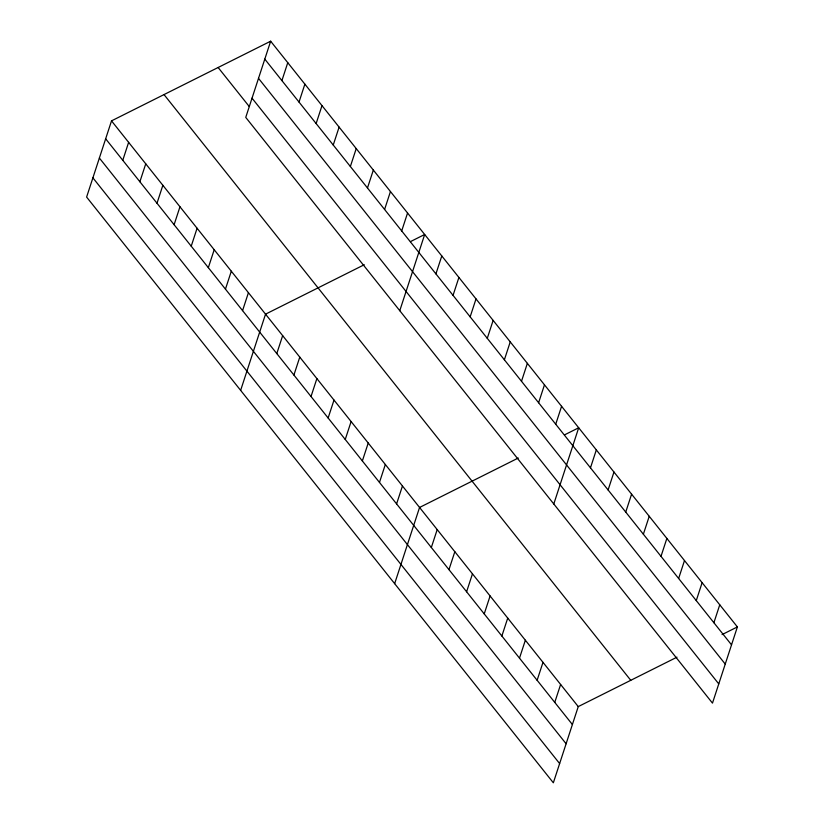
<?xml version="1.0" encoding="UTF-8"?>
<svg xmlns="http://www.w3.org/2000/svg" width="824" height="824" viewBox="0 0 824 824"><rect width="100%" height="100%" fill="white"/><g stroke="black" fill="none" stroke-linecap="round" stroke-linejoin="round"><path stroke-width="1.24" d="M270.653 41.2L245.748 117.399L712.482 703.13L737.387 626.93L270.653 41.2L111.518 120.87L86.613 197.07L553.347 782.8L578.252 706.601L676.988 657.171M122.776 160.278L128.626 142.346M139.884 181.754L145.745 163.832M157.003 203.229L162.853 185.307M174.111 224.705L179.972 206.783M191.23 246.18L197.08 228.258M208.338 267.656L214.199 249.734M281.911 80.597L287.761 62.675M225.457 289.131L231.307 271.209M299.019 102.073L304.88 84.151M242.565 310.617L248.426 292.685M316.138 123.559L321.988 105.626M240.639 390.36L265.534 314.16L364.27 264.731M333.246 145.034L339.107 127.102M276.792 353.568L282.653 335.646M350.365 166.51L356.226 148.588M293.911 375.044L299.771 357.122M367.473 187.985L373.334 170.063M311.019 396.519L316.88 378.597M384.592 209.461L390.452 191.539M328.137 417.995L333.998 400.073M401.7 230.936L407.561 213.014M345.246 439.47L351.106 421.548M399.774 310.689L424.679 234.49L410.455 241.607M362.364 460.946L368.225 443.024M435.927 273.887L441.788 255.965M379.473 482.421L385.333 464.499M453.046 295.373L458.906 277.441M396.591 503.907L402.452 485.975M470.154 316.849L476.014 298.916M394.655 583.649L419.56 507.46L518.296 458.02M487.272 338.324L493.133 320.402M431.333 547.507L437.194 529.585M504.381 359.8L510.241 341.878M448.967 569.631L454.827 551.709M521.499 381.275L527.36 363.353M466.6 591.766L472.461 573.834M538.608 402.751L544.468 384.829M484.234 613.89L490.095 595.968M555.726 424.226L561.587 406.304M501.868 636.015L507.728 618.093M553.79 503.979L578.695 427.78L564.471 434.907M519.501 658.149L525.351 640.217M590.468 467.836L596.329 449.904M537.124 680.274L542.985 662.352M608.102 489.961L613.962 472.039M554.758 702.398L560.619 684.476M625.735 512.085L631.596 494.163M643.369 534.22L649.23 516.288M661.003 556.344L666.863 538.422M678.636 578.469L684.497 560.547M696.27 600.603L702.12 582.671M713.893 622.728L719.754 604.806M722.071 634.593L737.387 626.93M264.792 59.122L731.527 644.852M258.509 78.352L725.244 664.082M252.031 98.169L718.765 683.899M218.133 67.496L249.25 106.543M164.028 94.585L630.772 680.315M111.518 120.87L578.252 706.601M105.657 138.803L572.392 724.523M99.374 158.033L566.109 743.753M92.896 177.84L559.63 763.57"/></g></svg>
